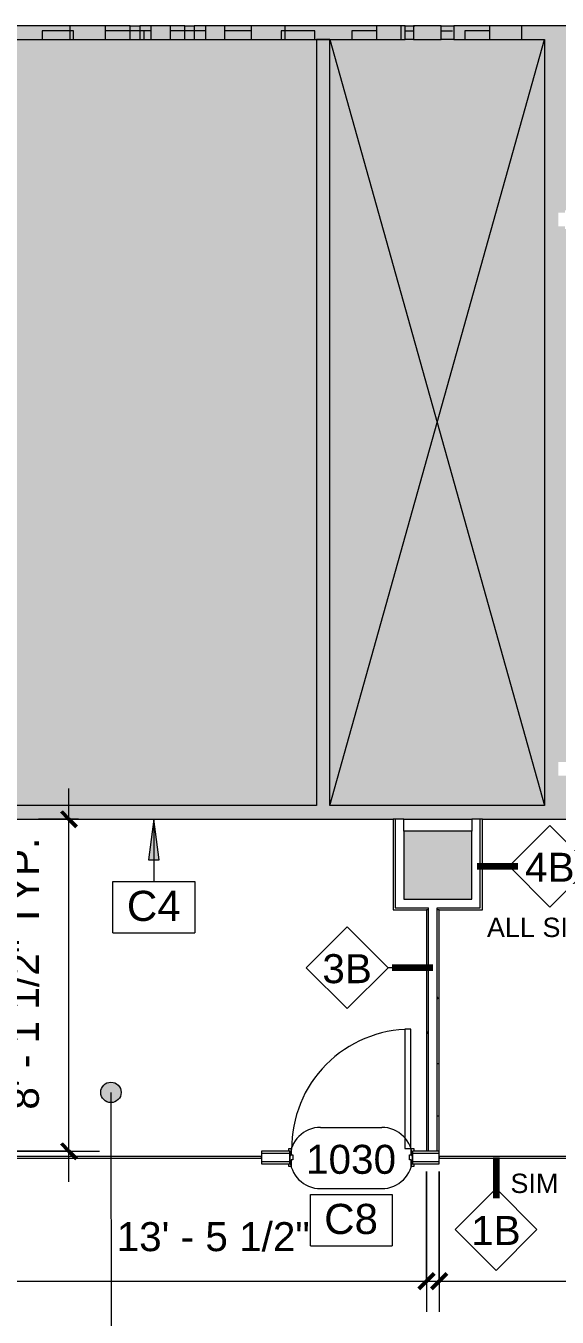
# Model space of a CAD drawing. Header units: inches. Extents: x 920 to 3811, y -644 to 2589.
# Drawn here: x 2964.4 to 3120.6, y 1469.2 to 1848.4 of the extents above; entities that cross this region are included whole.
import ezdxf

# ---------------------------------------------------------------- set-up
doc = ezdxf.new("R2010")
doc.units = ezdxf.units.IN
doc.header["$MEASUREMENT"] = 0
for name, color, linetype, lineweight in [('A-ANNO-DIMS', 211, 'Continuous', 9), ('A-ANNO-DIMS-96', 211, 'Continuous', 9), ('A-ANNO-KEYN', 231, 'Continuous', 9), ('A-AREA-IDEN', 2, 'Continuous', 9), ('A-DETL', 90, 'Continuous', 9), ('A-DETL-GENF', 92, 'Continuous', 9), ('A-DOOR', 31, 'Continuous', 13), ('A-DOOR-IDEN', 31, 'Continuous', 9), ('A-GLAZ-CURT', 52, 'Continuous', 13), ('A-WALL', 113, 'Continuous', 13), ('A-WALL-IDEN', 211, 'Continuous', 9), ('A-WALL-PATT', 111, 'Continuous', 13), ('G-ANNO-TEXT', 231, 'Continuous', 9), ('I-WALL', 2, 'Continuous', 13), ('S-COLS', 52, 'Continuous', 13)]:
    doc.layers.add(name, color=color, linetype=linetype, lineweight=lineweight)
doc.styles.add('Arial', font='arial.ttf', dxfattribs={"height": 8.851796})
doc.styles.add('Swis721 Lt BT', font='swissl.ttf', dxfattribs={"height": 8.514638})
doc.styles.add('Swis721 Lt BT_1', font='swissl.ttf', dxfattribs={"height": 5.676425})
doc.dimstyles.new('OTJ_-_3_32__Linear__1_2__Tolerance', dxfattribs={"dimscale": 12, "dimtxt": 9, "dimasz": 0.375, "dimexe": 0.75, "dimexo": 0.5, "dimgap": 0.5, "dimtad": 1, "dimdec": 1, "dimrnd": 0.5, "dimzin": 3, "dimdsep": 46, "dimlunit": 4, "dimtxsty": 'Swis721 Lt BT', "dimblk1": 'OBLIQUE', "dimblk2": 'OBLIQUE', "dimsah": 1, "dimcen": 0.09, "dimdle": 0.75, "dimazin": 0, "dimtfac": 1, "dimtdec": 4, "dimtix": 1, "dimtmove": 0, "dimatfit": 3, "dimfxl": 1, "dimtvp": 1, "dimfrac": 2, "dimtolj": 1, "dimtzin": 0, "dimarcsym": 2})
doc.dimstyles.new('OTJ_-_3_32__Linear__1_2__Tolerance_1', dxfattribs={"dimscale": 12, "dimtxt": 9, "dimasz": 0.375, "dimexe": 0.75, "dimexo": 0.5, "dimgap": 0.5, "dimtad": 1, "dimdec": 1, "dimrnd": 0.5, "dimzin": 3, "dimdsep": 46, "dimlunit": 4, "dimtxsty": 'Swis721 Lt BT', "dimblk1": 'OBLIQUE', "dimblk2": 'OBLIQUE', "dimsah": 1, "dimcen": 0.09, "dimdle": 0.75, "dimazin": 0, "dimtfac": 1, "dimtdec": 4, "dimtix": 1, "dimtmove": 2, "dimatfit": 3, "dimfxl": 1, "dimtvp": 1, "dimfrac": 2, "dimtolj": 1, "dimtzin": 0, "dimarcsym": 2})
pattern_1 = [(0, (-2544.007, 0), (30.72, 7.68), [1.267, -21.773, 1.267, -21.773, -122.88]), (0, (-2544.007, 0), (30.72, 7.68), [-46.08, 1.267, -44.813, 1.267, -21.773, -53.76]), (0, (-2544.007, 0), (30.72, 7.68), [-115.2, 1.267, -14.093, 1.267, -37.133]), (120, (-2532.487, 3.84), (-22.011075, 22.7643), [1.267, -21.773, 1.267, -21.773, -122.88]), (120, (-2532.487, 3.84), (-22.011075, 22.7643), [-46.08, 1.267, -44.813, 1.267, -21.773, -53.76]), (120, (-2532.487, 3.84), (-22.011075, 22.7643), [-115.2, 1.267, -14.093, 1.267, -37.133]), (240, (-2528.647, 19.2), (-8.708925, -30.4443), [1.267, -21.773, 1.267, -21.773, -122.88]), (240, (-2528.647, 19.2), (-8.708925, -30.4443), [-46.08, 1.267, -44.813, 1.267, -21.773, -53.76]), (240, (-2528.647, 19.2), (-8.708925, -30.4443), [-115.2, 1.267, -14.093, 1.267, -37.133])]

# ---------------------------------------------------------------- blocks, each defined once
blk = doc.blocks.new('Concrete-Rectangular-Column - 20 X 20-4423668-ELEVATION 10 -')
at = {"layer": 'S-COLS'}
blk.add_hatch(color=10, dxfattribs=at).paths.add_polyline_path([(10, -10), (10, 10), (-10, 10), (-10, -10)], flags=0)
at = {"layer": 'S-COLS', "color": 8, "lineweight": 20}
for p, q in [((10, 10), (-10, 10)), ((-10, 10), (-10, -10)), ((10, -10), (10, 10)), ((-10, -10), (10, -10))]:
    blk.add_line(p, q, dxfattribs=at)
blk = doc.blocks.new('Single Flush_No Glass - 3_-0_x8_-0_-4278853-ELEVATION 10 -')
at = {"layer": 'A-DOOR'}
for p, q in [((19.74, 37.71), (19.74, 2.71)), ((21.49, 37.71), (19.74, 37.71)), ((21.49, 2.71), (21.49, 37.71)), ((19.74, 2.71), (21.49, 2.71))]:
    blk.add_line(p, q, dxfattribs=at)
at = {"layer": 'A-DOOR', "lineweight": 9}
for p, q in [((-14.38, 2.71), (-13.63, 2.71)), ((-14.38, 1.96), (-14.38, 2.71)), ((-13.63, 2.71), (-13.63, 0.84)), ((-13.63, 0.84), (-13.13, 0.84)), ((-13.13, 0.84), (-13.13, -0.66)), ((21.12, 0.84), (21.62, 0.84)), ((21.12, -0.66), (21.12, 0.84)), ((21.62, 2.71), (22.37, 2.71)), ((21.62, 0.84), (21.62, 2.71)), ((22.37, 2.71), (22.37, 1.96)), ((-14.38, -2.54), (-14.38, -1.79)), ((-13.63, -2.54), (-14.38, -2.54)), ((-13.63, -0.66), (-13.63, -2.54)), ((-13.13, -0.66), (-13.63, -0.66)), ((21.62, -0.66), (21.12, -0.66)), ((21.62, -2.54), (21.62, -0.66)), ((22.37, -2.54), (21.62, -2.54)), ((22.37, -1.79), (22.37, -2.54))]:
    blk.add_line(p, q, dxfattribs=at)
blk.add_arc((21.49, 2.71), 35, 90, 180.5, dxfattribs=at)
blk = doc.blocks.new('System Panel - Glazed-6332338-ELEVATION 10 -')
at = {"layer": 'A-GLAZ-CURT'}
for p, q in [((56.57, 0.25), (-56.57, 0.25)), ((-56.57, 0.25), (-56.57, -0.25)), ((56.57, -0.25), (56.57, 0.25)), ((-56.57, -0.25), (56.57, -0.25))]:
    blk.add_line(p, q, dxfattribs=at)
blk = doc.blocks.new('System Panel - Glazed-6331704-ELEVATION 10 -')
at = {"layer": 'A-GLAZ-CURT'}
for p, q in [((51.46875, 0.25), (-51.46875, 0.25)), ((-51.46875, 0.25), (-51.46875, -0.25)), ((51.46875, -0.25), (51.46875, 0.25)), ((-51.46875, -0.25), (51.46875, -0.25))]:
    blk.add_line(p, q, dxfattribs=at)
blk = doc.blocks.new('DIMBLOCK12-ELEVATION 10 -')
at = {"layer": 'A-ANNO-DIMS-96'}
for p, q in [((2977.1, 1509), (2977.1, 1624.44)), ((2979.92, 1615.44), (2968.1, 1615.44)), ((2977.1, 1615.44), (2979.92, 1615.44)), ((2926.51, 1518), (2986.1, 1518)), ((2977.1, 1518), (2926.51, 1518))]:
    blk.add_line(p, q, dxfattribs=at)
at = {"layer": 'A-ANNO-DIMS-96', "lineweight": 50}
for p, q in [((2977.1, 1615.44), (2974.85, 1617.69)), ((2977.1, 1615.44), (2979.35, 1613.19)), ((2977.1, 1518), (2974.85, 1520.25)), ((2977.1, 1518), (2979.35, 1515.75))]:
    blk.add_line(p, q, dxfattribs=at)
at = {"layer": 'A-ANNO-DIMS-96', "color": 0, "insert": (2959.73, 1530.15), "char_height": 8.5146, "width": 87.7714, "attachment_point": 1, "rotation": 90, "line_spacing_factor": 1.00667, "style": 'Swis721 Lt BT'}
blk.add_mtext('8\' - 1 1/2" TYP.', dxfattribs=at)
blk = doc.blocks.new('_Oblique')
at = {"color": 0, "linetype": 'ByBlock', "lineweight": -2}
blk.add_line((-0.5, -0.5), (0.5, 0.5), dxfattribs=at)
blk = doc.blocks.new('Door Tag - Door Tag-41184-ELEVATION 10 -')
at = {"layer": 'A-DOOR-IDEN'}
for p, q in [((-0.09375, 0.09375), (0.09375, 0.09375)), ((-0.09375, -0.09375), (0.09375, -0.09375))]:
    blk.add_line(p, q, dxfattribs=at)
for centre, start, end in [((-0.09375, 0), 90, 270), ((0.09375, 0), 270, 90)]:
    blk.add_arc(centre, 0.09375, start, end, dxfattribs=at)
blk = doc.blocks.new('Wall Tag - 1_4_-62626-ELEVATION 10 -')
at = {"layer": 'A-WALL-IDEN'}
for p, q in [((-0.125, 0), (0, 0.125)), ((0, 0.125), (0.125, 0)), ((-0.125, 0), (0, -0.125)), ((0, -0.125), (0.125, 0))]:
    blk.add_line(p, q, dxfattribs=at)
blk = doc.blocks.new('DIMBLOCK15-ELEVATION 10 -')
at = {"layer": 'A-ANNO-DIMS-96'}
for p, q in [((2920.51, 1512), (2920.51, 1470.74)), ((2920.51, 1479.74), (2920.51, 1512)), ((3082.15, 1512), (3082.15, 1470.74)), ((3082.15, 1479.74), (3082.15, 1512)), ((2911.51, 1479.74), (3091.15, 1479.74))]:
    blk.add_line(p, q, dxfattribs=at)
at = {"layer": 'A-ANNO-DIMS-96', "lineweight": 50}
for p, q in [((2920.51, 1479.74), (2918.26, 1477.49)), ((2920.51, 1479.74), (2922.76, 1481.99)), ((3082.15, 1479.74), (3079.9, 1477.49)), ((3082.15, 1479.74), (3084.4, 1481.99))]:
    blk.add_line(p, q, dxfattribs=at)
at = {"layer": 'A-ANNO-DIMS-96', "color": 0, "insert": (2991.1, 1497.11), "char_height": 8.5146, "width": 63.6, "attachment_point": 1, "line_spacing_factor": 1.00667, "style": 'Swis721 Lt BT'}
blk.add_mtext('13\' - 5 1/2"', dxfattribs=at)
blk = doc.blocks.new('DIMBLOCK16-ELEVATION 10 -')
at = {"layer": 'A-ANNO-DIMS-96'}
for p, q in [((3085.9, 1512), (3085.9, 1470.74)), ((3085.9, 1479.74), (3085.9, 1512)), ((3237.33, 1512), (3237.33, 1470.74)), ((3237.33, 1479.74), (3237.33, 1512)), ((3076.9, 1479.74), (3246.33, 1479.74))]:
    blk.add_line(p, q, dxfattribs=at)
at = {"layer": 'A-ANNO-DIMS-96', "lineweight": 50}
for p, q in [((3085.9, 1479.74), (3083.65, 1477.49)), ((3085.9, 1479.74), (3088.15, 1481.99)), ((3237.33, 1479.74), (3235.08, 1477.49)), ((3237.33, 1479.74), (3239.58, 1481.99))]:
    blk.add_line(p, q, dxfattribs=at)
at = {"layer": 'A-ANNO-DIMS-96', "color": 0, "insert": (3125.23, 1497.11), "char_height": 8.5146, "width": 63.6, "attachment_point": 1, "line_spacing_factor": 1.00667, "style": 'Swis721 Lt BT'}
blk.add_mtext('12\' - 7 1/2"', dxfattribs=at)
blk = doc.blocks.new('Keynote Tag - Keynote Number - Boxed-135510-ELEVATION 10 -')
at = {"layer": 'A-ANNO-KEYN'}
for p, q in [((-0.125, -0.0792), (-0.125, 0.0781)), ((-0.125, 0.0781), (0.125, 0.0781)), ((0.125, 0.0781), (0.125, -0.0792)), ((-0.125, -0.0792), (0.125, -0.0792))]:
    blk.add_line(p, q, dxfattribs=at)

msp = doc.modelspace()

# ---------------------------------------------------------------- hatches: boundary and pattern name
at = {"layer": 'A-ANNO-KEYN'}
msp.add_hatch(color=256, dxfattribs=at).paths.add_polyline_path([(3002.03, 1615.48), (3000.45, 1603.48), (3003.61, 1603.48)], flags=0)
at = {"layer": 'A-AREA-IDEN'}
h = msp.add_hatch(color=256, dxfattribs=at)
edge = h.paths.add_edge_path(flags=0)
edge.add_arc((2989.43, 1535.22), 3, 0, 360)
at = {"layer": 'A-DETL-GENF'}
h = msp.add_hatch(color=9, dxfattribs=at)
h.paths.add_polyline_path([(3120.85, 1619.44), (3267.22, 1619.44), (3267.22, 1628.28), (3120.85, 1628.28)], flags=0)
h.paths.add_polyline_path([(2922.86, 1848.44), (2867.38, 1848.44), (2867.38, 1848), (2913.49, 1848.37)], flags=0)
h.paths.add_polyline_path([(3116.85, 1619.44), (3116.85, 1844.44), (3090.16, 1844.44), (3090.16, 1848.44), (3086.47, 1848.44), (3086.47, 1844.44), (3078.35, 1844.44), (3078.35, 1848.44), (3074.66, 1848.44), (3074.66, 1844.44), (3017.21, 1844.44), (3017.21, 1848.44), (3011.14, 1848.44), (3011.14, 1844.44), (3001.13, 1844.44), (3001.12, 1848.44), (2995.06, 1848.44), (2995.06, 1844.44), (2938.35, 1844.44), (2938.35, 1848.44), (2932.27, 1848.44), (2932.27, 1844.44), (2929.34, 1844.44), (2929.34, 1848.44), (2922.86, 1848.44), (2922.86, 1844.44), (2913.23, 1844.45), (2913.48, 1844.51), (2867.38, 1844.88), (2867.38, 1844.44), (2864.45, 1844.44), (2864.45, 1844.9), (2827.96, 1845.19), (2827.96, 1847.69), (2864.45, 1847.98), (2864.45, 1848.44), (2707.96, 1848.44), (2710.96, 1844.44), (2710.96, 1758.44), (2744.96, 1758.44), (2744.96, 1771.17), (2746.93, 1771.17), (2746.93, 1844.44), (2750.93, 1844.44), (2750.93, 1793.53), (2762.01, 1793.53), (2762.01, 1844.44), (2766.01, 1844.44), (2766.01, 1793.53), (2871.81, 1793.53), (2871.81, 1794.28), (2872.56, 1794.28), (2872.56, 1792.4), (2873.06, 1792.4), (2873.06, 1790.65), (2872.56, 1790.65), (2872.56, 1788.78), (2871.81, 1788.78), (2871.81, 1789.53), (2869.11, 1789.53), (2869.11, 1783.15), (2869.86, 1783.15), (2869.86, 1782.4), (2867.99, 1782.4), (2867.99, 1781.9), (2866.24, 1781.9), (2866.24, 1782.4), (2864.36, 1782.4), (2864.36, 1783.15), (2865.11, 1783.15), (2865.11, 1789.53), (2820.88, 1789.53), (2820.88, 1746.02), (2865.11, 1746.02), (2865.11, 1752.4), (2864.36, 1752.4), (2864.36, 1753.15), (2866.24, 1753.15), (2866.24, 1753.65), (2867.99, 1753.65), (2867.99, 1753.15), (2869.86, 1753.15), (2869.86, 1752.4), (2869.11, 1752.4), (2869.11, 1742.02), (2816.88, 1742.02), (2816.88, 1767.17), (2748.96, 1767.17), (2748.96, 1632.28), (2909.18, 1632.28), (2909.17, 1789.53), (2908.56, 1789.53), (2908.56, 1788.78), (2907.81, 1788.78), (2907.81, 1790.65), (2907.31, 1790.65), (2907.31, 1792.4), (2907.81, 1792.4), (2907.81, 1794.28), (2908.56, 1794.28), (2908.56, 1793.53), (2909.17, 1793.53), (2909.17, 1805.06), (2908.43, 1805.06), (2908.43, 1805.81), (2910.31, 1805.81), (2910.31, 1806.31), (2912.06, 1806.31), (2912.06, 1805.81), (2913.93, 1805.81), (2913.93, 1805.06), (2913.18, 1805.06), (2913.18, 1796.44), (2934.7, 1796.44), (2934.7, 1770.84), (2913.18, 1770.84), (2913.18, 1619.44), (3049.78, 1619.44), (3049.78, 1844.39), (3053.78, 1844.39), (3053.78, 1619.44), (3098.58, 1619.44)], flags=0)
h.paths.add_polyline_path([(2909.18, 1619.44), (2909.18, 1628.28), (2748.96, 1628.28), (2748.96, 1619.44), (2907.96, 1619.44)], flags=0)
h.paths.add_polyline_path([(3217.22, 1844.44), (3218.7, 1844.46), (3218.39, 1844.77), (3226.99, 1845.94), (3217.22, 1845.94), (3217.22, 1844.61)], flags=0)
h.paths.add_polyline_path([(3188.91, 1632.28), (3267.22, 1632.28), (3267.22, 1765.61), (3165.67, 1765.61), (3165.67, 1736.53), (3161.67, 1736.53), (3161.67, 1789.53), (3159.63, 1789.53), (3159.63, 1788.78), (3158.88, 1788.78), (3158.88, 1790.65), (3158.38, 1790.65), (3158.38, 1792.4), (3158.88, 1792.4), (3158.88, 1794.28), (3159.63, 1794.28), (3159.63, 1793.53), (3217.22, 1793.53), (3217.22, 1798.15), (3216.47, 1798.15), (3216.47, 1798.9), (3218.35, 1798.9), (3218.35, 1799.4), (3220.1, 1799.4), (3220.1, 1798.9), (3221.97, 1798.9), (3221.97, 1798.15), (3221.22, 1798.15), (3221.22, 1793.53), (3264.76, 1793.53), (3264.76, 1769.61), (3264.94, 1769.61), (3264.94, 1793.53), (3271.44, 1793.53), (3271.44, 1769.61), (3275.22, 1769.61), (3275.22, 1720.44), (3330.22, 1720.44), (3330.22, 1841.94), (3221.22, 1841.94), (3221.25, 1834.9), (3221.97, 1834.9), (3221.97, 1834.15), (3220.1, 1834.15), (3220.1, 1833.65), (3218.35, 1833.65), (3218.35, 1834.15), (3216.47, 1834.15), (3216.47, 1834.9), (3217.22, 1834.9), (3217.22, 1844.44), (3179.22, 1844.44), (3179.22, 1845.19), (3168.43, 1845.05), (3168.43, 1844.54), (3160.93, 1844.52), (3160.93, 1844.95), (3134.93, 1844.62), (3134.93, 1844.47), (3120.85, 1844.44), (3120.85, 1793.53), (3122.88, 1793.53), (3122.88, 1794.28), (3123.63, 1794.28), (3123.63, 1792.4), (3124.13, 1792.4), (3124.13, 1790.65), (3123.63, 1790.65), (3123.63, 1788.78), (3122.88, 1788.78), (3122.88, 1789.53), (3120.85, 1789.53), (3120.85, 1632.28)], flags=0)
h.paths.add_polyline_path([(3241.83, 1769.61), (3241.83, 1789.53), (3165.67, 1789.53), (3165.67, 1769.61), (3233, 1769.61)], flags=0)
h.paths.add_polyline_path([(2770.54, 1771.17), (2816.88, 1771.17), (2816.88, 1789.53), (2770.54, 1789.53)], flags=0)
h.paths.add_polyline_path([(2910.31, 1840.56), (2910.31, 1841.06), (2908.43, 1841.06), (2908.43, 1841.81), (2909.18, 1841.81), (2909.18, 1844.44), (2913.18, 1844.44), (2913.18, 1841.81), (2913.93, 1841.81), (2913.93, 1841.06), (2912.06, 1841.06), (2912.06, 1840.56), (2910.56, 1840.56)], flags=0)
h.paths.add_polyline_path([(2746.93, 1844.44), (2734.87, 1845.65), (2785.54, 1848.2)], flags=0)
at = {"layer": 'A-WALL-PATT', "lineweight": 9}
h = msp.add_hatch(color=7, dxfattribs=at)
h.paths.add_polyline_path([(3011.14, 1844.44), (3011.14, 1848.44), (3001.13, 1848.44), (3001.13, 1844.44)], flags=0)
h.paths.add_polyline_path([(3090.16, 1844.44), (3134.93, 1844.47), (3134.93, 1844.62), (3160.93, 1844.95), (3160.93, 1844.52), (3168.43, 1844.54), (3168.43, 1845.05), (3179.22, 1845.19), (3179.22, 1848.44), (3090.16, 1848.44)], flags=0)
h.paths.add_polyline_path([(3086.47, 1844.44), (3086.47, 1848.44), (3078.35, 1848.44), (3078.35, 1844.44)], flags=0)
h.paths.add_polyline_path([(3017.21, 1844.44), (3074.66, 1844.44), (3074.66, 1848.44), (3017.21, 1848.44)], flags=0)
h.paths.add_polyline_path([(2932.27, 1844.44), (2932.27, 1848.44), (2929.34, 1848.44), (2929.34, 1844.44)], flags=0)
h.paths.add_polyline_path([(2864.45, 1844.44), (2867.38, 1844.44), (2867.38, 1844.88), (2913.48, 1844.51), (2913.23, 1844.45), (2922.86, 1844.44), (2922.86, 1848.44), (2867.38, 1848), (2867.38, 1848.44), (2864.45, 1848.44), (2864.45, 1847.98), (2827.96, 1847.69), (2827.96, 1845.19), (2864.45, 1844.9), (2864.45, 1844.52)], flags=0)
h.paths.add_polyline_path([(2938.53, 1844.44), (2995.06, 1844.44), (2995.06, 1848.44), (2938.35, 1848.44), (2938.35, 1844.44)], flags=0)
for points in [[(3053.78, 1619.44), (3053.78, 1844.39), (3049.78, 1844.39), (3049.78, 1619.44)], [(3120.85, 1619.44), (3120.85, 1844.44), (3116.85, 1844.44), (3116.85, 1619.44)], [(3271.22, 1615.44), (3271.22, 1619.44), (2748.96, 1619.44), (2748.96, 1615.44), (3188.91, 1615.44)]]:
    msp.add_hatch(color=7, dxfattribs=at).paths.add_polyline_path(points, flags=0)
h = msp.add_hatch(dxfattribs=at)
h.set_pattern_fill('FP_2', color=256, style=0, pattern_type=2)
h.set_pattern_definition(pattern_1)
h.paths.add_polyline_path([(3082.77, 1518), (3082.77, 1588.81), (3082.15, 1588.81), (3082.15, 1518)], flags=0)
h = msp.add_hatch(dxfattribs=at)
h.set_pattern_fill('FP_2', color=256, style=0, pattern_type=2)
h.set_pattern_definition(pattern_1)
h.paths.add_polyline_path([(3085.9, 1518), (3085.9, 1588.81), (3085.27, 1588.81), (3085.27, 1518)], flags=0)

# ---------------------------------------------------------------- linework, layer by layer
at = {"layer": 'A-ANNO-KEYN'}
for p, q in [((3002.03, 1615.48), (3000.45, 1603.48)), ((3003.61, 1603.48), (3002.03, 1615.48)), ((3002.03, 1615.48), (3002.03, 1597.2)), ((3000.45, 1603.48), (3003.61, 1603.48))]:
    msp.add_line(p, q, dxfattribs=at)
at = {"layer": 'A-AREA-IDEN'}
msp.add_line((2989.43, 1535.22), (2989.5, 1289.37), dxfattribs=at)
msp.add_circle((2989.43, 1535.22), 3, dxfattribs=at)
at = {"layer": 'A-DETL', "color": 55, "lineweight": 13}
for p, q in [((3053.78, 1844.44), (3116.85, 1619.44)), ((3053.78, 1619.44), (3116.85, 1844.44))]:
    msp.add_line(p, q, dxfattribs=at)
at = {"layer": 'A-WALL', "color": 8, "lineweight": 20}
for p, q in [((2995.06, 1848.44), (2938.35, 1848.44)), ((2995.06, 1844.44), (2995.06, 1848.44)), ((3011.14, 1848.44), (3001.13, 1848.44)), ((3001.13, 1848.44), (3001.13, 1844.44)), ((3011.14, 1844.44), (3011.14, 1848.44)), ((3074.66, 1848.44), (3017.21, 1848.44)), ((3017.21, 1848.44), (3017.21, 1844.44)), ((3074.66, 1844.44), (3074.66, 1848.44)), ((3086.47, 1848.44), (3078.35, 1848.44)), ((3078.35, 1848.44), (3078.35, 1844.44)), ((3086.47, 1844.44), (3086.47, 1848.44)), ((3179.22, 1848.44), (3090.16, 1848.44)), ((3090.16, 1848.44), (3090.16, 1844.44)), ((2938.35, 1844.44), (2995.06, 1844.44)), ((3001.13, 1844.44), (3011.14, 1844.44)), ((3017.21, 1844.44), (3074.66, 1844.44)), ((3049.78, 1844.39), (3049.78, 1619.44)), ((3053.78, 1844.39), (3049.78, 1844.39)), ((3053.78, 1619.44), (3053.78, 1844.39)), ((3078.35, 1844.44), (3086.47, 1844.44)), ((3090.16, 1844.44), (3116.85, 1844.44)), ((3116.85, 1844.44), (3116.85, 1619.44)), ((3049.78, 1619.44), (2913.18, 1619.44)), ((3116.85, 1619.44), (3053.78, 1619.44)), ((2933.58, 1615.44), (3072.33, 1615.44)), ((3075.46, 1615.44), (3095.46, 1615.44)), ((3098.58, 1615.44), (3271.22, 1615.44))]:
    msp.add_line(p, q, dxfattribs=at)
at = {"layer": 'A-WALL'}
for p, q in [((2978.44, 1846.94), (2969.18, 1846.94)), ((2969.18, 1846.94), (2969.18, 1844.44)), ((2977.33, 1848.44), (2977.33, 1844.44)), ((2978.44, 1844.44), (2978.44, 1846.94)), ((2987.84, 1844.44), (2987.84, 1848.44)), ((3001.13, 1846.94), (2987.84, 1846.94)), ((3001.13, 1848.44), (2997.96, 1848.44)), ((2997.96, 1848.44), (2997.96, 1844.44)), ((2999.19, 1844.44), (2999.19, 1846.94)), ((3006.91, 1844.44), (3006.91, 1848.44)), ((3017.21, 1846.94), (3006.91, 1846.94)), ((3017.21, 1848.44), (3013.91, 1848.44)), ((3013.91, 1848.44), (3013.91, 1844.44)), ((3022.91, 1844.44), (3022.91, 1848.44)), ((3030.66, 1846.94), (3022.91, 1846.94)), ((3030.66, 1848.44), (3030.66, 1844.44)), ((3049.38, 1846.94), (3039.45, 1846.94)), ((3039.45, 1846.94), (3039.45, 1844.44)), ((3040.62, 1844.44), (3040.62, 1848.44)), ((3049.38, 1844.44), (3049.38, 1846.94)), ((3067.43, 1846.94), (3060.18, 1846.94)), ((3060.18, 1846.94), (3060.18, 1844.44)), ((3067.43, 1848.44), (3067.43, 1844.44)), ((3075.93, 1848.44), (3074.66, 1848.44)), ((3075.93, 1844.44), (3075.93, 1848.44)), ((3100.68, 1846.94), (3093.43, 1846.94)), ((3093.43, 1846.94), (3093.43, 1844.44)), ((3100.68, 1848.44), (3100.68, 1844.44)), ((3110.18, 1844.44), (3110.18, 1848.44)), ((2995.06, 1844.44), (3001.13, 1844.44)), ((3011.14, 1844.44), (3017.21, 1844.44)), ((3074.66, 1844.44), (3075.93, 1844.44)), ((3075.46, 1615.44), (3072.33, 1615.44)), ((3072.96, 1615.44), (3072.96, 1589.44)), ((3098.58, 1615.44), (3095.46, 1615.44)), ((3097.96, 1589.44), (3097.96, 1615.44)), ((3072.96, 1589.44), (3082.77, 1589.44)), ((3082.77, 1518), (3082.77, 1589.44)), ((3085.27, 1589.44), (3097.96, 1589.44)), ((3085.27, 1518), (3085.27, 1589.44)), ((3082.77, 1588.81), (3082.15, 1588.81)), ((3085.9, 1588.81), (3085.27, 1588.81)), ((3033.65, 1517.38), (3042.02, 1517.38)), ((3078.02, 1517.38), (3085.9, 1517.38)), ((3033.65, 1514.88), (3042.02, 1514.88)), ((3078.02, 1514.88), (3085.9, 1514.88))]:
    msp.add_line(p, q, dxfattribs=at)
at = {"layer": 'A-WALL', "lineweight": 9}
for p, q in [((2995.56, 1848.44), (2997.96, 1848.44)), ((3011.14, 1848.44), (3013.91, 1848.44)), ((3075.93, 1846.94), (3078.35, 1846.94)), ((3078.17, 1848.44), (3078.35, 1848.44)), ((3086.47, 1848.44), (3086.65, 1848.44)), ((3086.47, 1846.94), (3089.83, 1846.94)), ((3078.35, 1844.44), (3075.93, 1844.44)), ((3089.83, 1844.44), (3086.47, 1844.44))]:
    msp.add_line(p, q, dxfattribs=at)
at = {"layer": 'A-WALL', "color": 55}
for points in [[(2995.06, 1848.44), (2995.11, 1848.44), (2995.36, 1848.44), (2995.63, 1848.44)], [(3090.16, 1844.44), (3090.07, 1844.44), (3090.01, 1844.44), (3089.92, 1844.44)]]:
    msp.add_open_spline(points, degree=3, dxfattribs=at)
for points, knots in [([(3075.93, 1848.44), (3076.03, 1848.44), (3076.55, 1848.44), (3077.72, 1848.44), (3078.76, 1848.44)], [-0.2816885, -0.2816885, -0.2816885, -0.2816885, -0.2515157, -0.1213433, -0.1213433, -0.1213433, -0.1213433]), ([(3086.66, 1848.44), (3087.53, 1848.44), (3089, 1848.44), (3089.83, 1848.44), (3090.14, 1848.44)], [-0.3584148, -0.3584148, -0.3584148, -0.3584148, -0.2282424, -0.0216087, -0.0216087, -0.0216087, -0.0216087])]:
    msp.add_open_spline(points, degree=3, knots=knots, dxfattribs=at)
at = {"layer": 'A-WALL-IDEN', "lineweight": 90}
for p, q in [((3097.02, 1601.62), (3109.02, 1601.62)), ((3084.02, 1571.84), (3072.02, 1571.84)), ((3102.58, 1516.13), (3102.58, 1504.13))]:
    msp.add_line(p, q, dxfattribs=at)
at = {"layer": 'A-WALL-IDEN'}
for p, q in [((3097.02, 1601.62), (3106.41, 1601.62)), ((3084.02, 1571.84), (3070.84, 1571.84)), ((3102.58, 1516.13), (3102.58, 1506.95))]:
    msp.add_line(p, q, dxfattribs=at)
at = {"layer": 'I-WALL'}
for p, q in [((3072.33, 1615.44), (3072.33, 1588.81)), ((3075.46, 1611.94), (3075.46, 1615.44)), ((3095.46, 1615.44), (3095.46, 1611.94)), ((3098.58, 1588.81), (3098.58, 1615.44)), ((3072.33, 1588.81), (3082.15, 1588.81)), ((3082.15, 1588.81), (3082.15, 1518)), ((3085.9, 1588.81), (3098.58, 1588.81)), ((3085.9, 1514.25), (3085.9, 1588.81)), ((3042.02, 1518), (3033.65, 1518)), ((3033.65, 1518), (3033.65, 1514.25)), ((3042.02, 1514.25), (3042.02, 1518)), ((3085.9, 1518), (3078.02, 1518)), ((3078.02, 1518), (3078.02, 1514.25)), ((3033.65, 1514.25), (3042.02, 1514.25)), ((3078.02, 1514.25), (3085.9, 1514.25))]:
    msp.add_line(p, q, dxfattribs=at)

# ---------------------------------------------------------------- block references
at = {"layer": 'A-ANNO-KEYN', "xscale": 95.99999999999994, "yscale": 95.99999999999994, "zscale": 95.99999999999994}
for p in [(3002.03, 1589.7), (3060.02, 1497.77)]:
    msp.add_blockref('Keynote Tag - Keynote Number - Boxed-135510-ELEVATION 10 -', p, dxfattribs=at)
at = {"layer": 'A-DOOR'}
msp.add_blockref('Single Flush_No Glass - 3_-0_x8_-0_-4278853-ELEVATION 10 -', (3056.03, 1516.04), dxfattribs=at)
at = {"layer": 'A-DOOR-IDEN', "xscale": 95.99999999999994, "yscale": 95.99999999999994, "zscale": 95.99999999999994}
msp.add_blockref('Door Tag - Door Tag-41184-ELEVATION 10 -', (3060.02, 1515.95), dxfattribs=at)
at = {"layer": 'A-GLAZ-CURT', "lineweight": 9, "rotation": 180}
for name, p in [('System Panel - Glazed-6332338-ELEVATION 10 -', (2977.08, 1516.13)), ('System Panel - Glazed-6331704-ELEVATION 10 -', (3137.37, 1516.13))]:
    msp.add_blockref(name, p, dxfattribs=at)
at = {"layer": 'A-WALL-IDEN', "xscale": 95.99999999999994, "yscale": 95.99999999999994, "zscale": 95.99999999999994}
for p in [(3118.41, 1601.62), (3058.84, 1571.84), (3102.58, 1494.95)]:
    msp.add_blockref('Wall Tag - 1_4_-62626-ELEVATION 10 -', p, dxfattribs=at)
at = {"layer": 'S-COLS', "color": 55}
msp.add_blockref('Concrete-Rectangular-Column - 20 X 20-4423668-ELEVATION 10 -', (3085.46, 1601.94), dxfattribs=at)

# ---------------------------------------------------------------- texts
at = {"layer": 'A-DOOR-IDEN', "insert": (3059.98, 1519.82), "char_height": 8.515, "width": 30.24, "attachment_point": 2, "line_spacing_factor": 1.00667, "style": 'Swis721 Lt BT'}
msp.add_mtext('1030', dxfattribs=at)
at = {"layer": 'A-WALL-IDEN', "char_height": 8.515, "width": 16.632, "attachment_point": 2, "line_spacing_factor": 1.00667, "style": 'Swis721 Lt BT'}
for s, insert in [('4B', (3118.39, 1605.59)), ('3B', (3058.82, 1575.81)), ('1B', (3102.55, 1498.92))]:
    msp.add_mtext(s, dxfattribs=dict(at, insert=insert))
at = {"layer": 'G-ANNO-TEXT', "color": 7, "char_height": 5.676, "attachment_point": 1, "line_spacing_factor": 1.00667, "style": 'Swis721 Lt BT_1'}
for s, insert, width in [('ALL SIDES', (3099.91, 1586.52), 44.424), ('SIM', (3106.81, 1511.35), 15.696)]:
    msp.add_mtext(s, dxfattribs=dict(at, insert=insert, width=width))

# ---------------------------------------------------------------- dimensions: what is measured, and where the dimension line sits
at = {"layer": 'A-ANNO-DIMS'}
dim = msp.add_linear_dim(base=(2977.1, 1615.44), p1=(2920.51, 1518), p2=(2973.92, 1615.44), angle=90, dimstyle='OTJ_-_3_32__Linear__1_2__Tolerance', override={"dimpost": '<>TYP.', "dimfxl": 111.115245}, dxfattribs=at)
dim.commit()
dim.dimension.update_dxf_attribs({"geometry": 'DIMBLOCK12-ELEVATION 10 -', "text_midpoint": (2966.24, 1566.72)})
for base, p1, p2, override, picture, middle in [((3082.15, 1479.74), (2920.51, 1518), (3082.15, 1518), {"dimpost": '<>', "dimfxl": 161.633413}, 'DIMBLOCK15-ELEVATION 10 -', (3022.9, 1491.44)), ((3237.33, 1479.74), (3085.9, 1518), (3237.33, 1518), {"dimpost": '<>', "dimfxl": 151.4375}, 'DIMBLOCK16-ELEVATION 10 -', (3157.03, 1491.44))]:
    dim = msp.add_linear_dim(base=base, p1=p1, p2=p2, dimstyle='OTJ_-_3_32__Linear__1_2__Tolerance_1', override=override, dxfattribs=at)
    dim.commit()
    dim.dimension.update_dxf_attribs({"geometry": picture, "text_midpoint": middle, "dimtype": 160})

# ---------------------------------------------------------------- next in the draw order: texts
at = {"layer": 'A-ANNO-KEYN', "char_height": 8.852, "width": 18.792, "attachment_point": 2, "line_spacing_factor": 0.938532, "style": 'Arial', "bg_fill": 3, "box_fill_scale": 1.25, "bg_fill_color": 0, "bg_fill_transparency": 0}
for s, insert in [('C4', (3002.01, 1594.42)), ('C8', (3059.99, 1502.48))]:
    msp.add_mtext(s, dxfattribs=dict(at, insert=insert))

doc.saveas('drawing.dxf')
